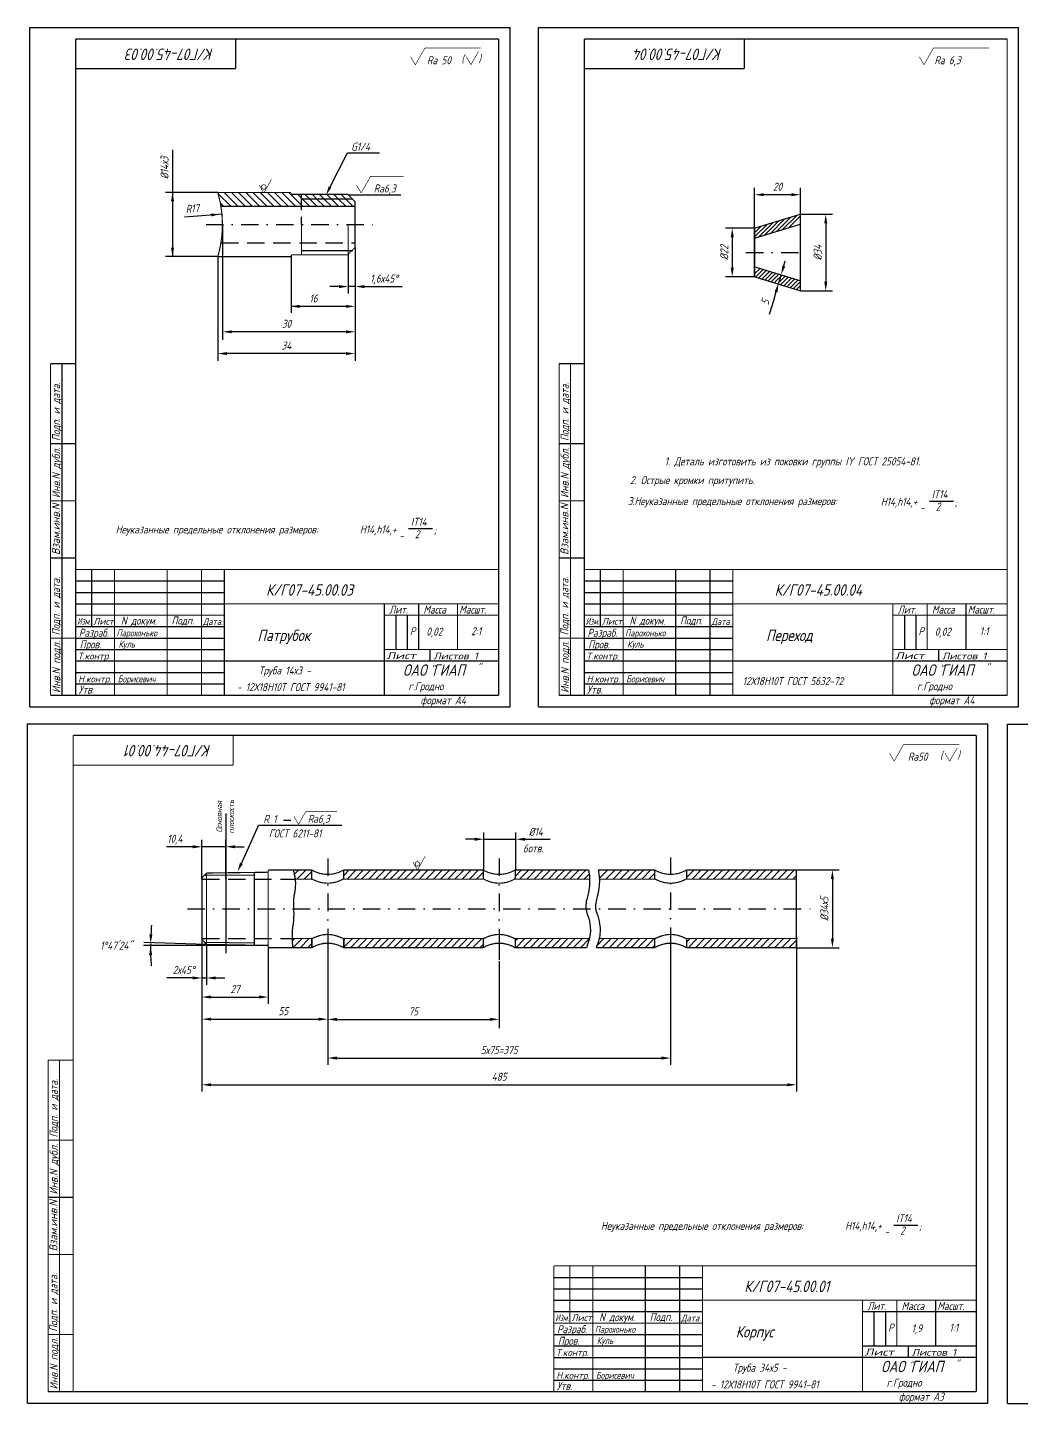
# Model space of a CAD drawing. Extents: x 124 to 1388, y 594 to 1439.
# Drawn here: x 734 to 1169, y 594 to 1196 of the extents above; entities that cross this region are included whole.
import ezdxf
from ezdxf.enums import TextEntityAlignment as Align

# ---------------------------------------------------------------- set-up
doc = ezdxf.new("R2010")
doc.units = 0
doc.header["$LTSCALE"] = 0.6
doc.header["$MEASUREMENT"] = 0
doc.linetypes.add('DASHDOT', pattern=[25.4, 12.7, -6.35, 0, -6.35])
doc.linetypes.add('DASHED', pattern=[19.05, 12.7, -6.35])
doc.layers.get('0').update_dxf_attribs({"linetype": 'CONTINUOUS'})
doc.layers.get('DEFPOINTS').update_dxf_attribs({"linetype": 'CONTINUOUS'})
doc.styles.add('ROMANC', font='romanc', dxfattribs={"width": 0.8, "oblique": 15, "height": 3.5})
doc.dimstyles.get("Standard").update_dxf_attribs({"dimtxt": 0.18, "dimasz": 0.18, "dimexe": 0.18, "dimexo": 0.0625, "dimgap": 0.09, "dimtad": 0, "dimtih": 1, "dimtoh": 1, "dimdec": 4, "dimzin": 0, "dimdsep": 46, "dimtxsty": 'Standard', "dimcen": 0.09, "dimadec": 0, "dimazin": 0, "dimtfac": 1, "dimtdec": 4, "dimtofl": 0, "dimtmove": 0, "dimatfit": 3, "dimfxl": 0, "dimtolj": 1, "dimtzin": 0, "dimarcsym": 0})

# ---------------------------------------------------------------- blocks, each defined once
blk = doc.blocks.new('*D12')
at = {"color": 0, "linetype": 'ByBlock'}
for p, q in [((865.47, 795.51), (865.47, 742.35)), ((1015.47, 795.53), (1015.47, 742.35)), ((869.47, 745.35), (1011.47, 745.35))]:
    blk.add_line(p, q, dxfattribs=at)
for points in [[(869.47, 746.02), (869.47, 744.69), (865.47, 745.35)], [(1011.47, 746.02), (1011.47, 744.69), (1015.47, 745.35)]]:
    blk.add_solid(points, dxfattribs=at)
at = {"layer": 'DEFPOINTS', "color": 0, "linetype": 'ByBlock'}
for p in [(865.47, 795.51), (1015.47, 795.53), (1015.47, 745.35)]:
    blk.add_point(p, dxfattribs=at)
at = {"color": 0, "linetype": 'ByBlock', "style": 'ROMANC', "oblique": 15, "width": 0.8}
blk.add_text('5х75=375', height=3.5, dxfattribs=at).set_placement((940.47, 748.85), align=Align.MIDDLE_CENTER)
blk = doc.blocks.new('*D13')
at = {"color": 0, "linetype": 'ByBlock'}
for p, q in [((810.47, 799.89), (810.47, 730.68)), ((1070.47, 798.39), (1070.47, 730.68)), ((814.47, 733.68), (1066.47, 733.68))]:
    blk.add_line(p, q, dxfattribs=at)
for points in [[(814.47, 734.34), (814.47, 733.01), (810.47, 733.68)], [(1066.47, 734.34), (1066.47, 733.01), (1070.47, 733.68)]]:
    blk.add_solid(points, dxfattribs=at)
at = {"layer": 'DEFPOINTS', "color": 0, "linetype": 'ByBlock'}
for p in [(810.47, 799.89), (1070.47, 798.39), (1070.47, 733.68)]:
    blk.add_point(p, dxfattribs=at)
at = {"color": 0, "linetype": 'ByBlock', "style": 'ROMANC', "oblique": 15, "width": 0.8}
blk.add_text('485', height=3.5, dxfattribs=at).set_placement((940.47, 737.18), align=Align.MIDDLE_CENTER)
blk = doc.blocks.new('*D14')
at = {"color": 0, "linetype": 'ByBlock'}
for p, q in [((1052.22, 1097.59), (1052.22, 1125.88)), ((1072.22, 1097.59), (1072.22, 1125.88)), ((1068.22, 1122.88), (1056.22, 1122.88))]:
    blk.add_line(p, q, dxfattribs=at)
for points in [[(1056.22, 1123.55), (1056.22, 1122.21), (1052.22, 1122.88)], [(1068.22, 1123.55), (1068.22, 1122.21), (1072.22, 1122.88)]]:
    blk.add_solid(points, dxfattribs=at)
at = {"layer": 'DEFPOINTS', "color": 0, "linetype": 'ByBlock'}
for p in [(1052.22, 1122.88), (1052.22, 1097.59), (1072.22, 1097.59)]:
    blk.add_point(p, dxfattribs=at)
at = {"color": 0, "linetype": 'ByBlock', "style": 'ROMANC', "oblique": 15, "width": 0.8}
blk.add_text('20', height=3.5, dxfattribs=at).set_placement((1062.22, 1126.38), align=Align.MIDDLE_CENTER)

msp = doc.modelspace()

# ---------------------------------------------------------------- linework, layer by layer
for p, q in [((735.25003, 898.99142), (735.25003, 1195.99142)), ((735.25003, 1195.99142), (945.25003, 1195.99142)), ((945.25003, 898.99142), (945.25003, 1195.99142)), ((957.70503, 1195.99142), (1167.70503, 1195.99142)), ((957.70503, 898.99142), (957.70503, 1195.99142)), ((1167.70503, 898.99142), (1167.70503, 1195.99142)), ((866.52531, 1126.26788), (874.093, 1141.158)), ((874.093, 1141.158), (888.164, 1141.158)), ((853.98568, 1116.066), (853.98568, 1123.016)), ((853.98568, 1121.116), (876.435, 1121.116)), ((874.435, 1122.816), (897.479, 1122.816)), ((853.98568, 1109.816), (853.98568, 1113.251)), ((819.435, 1109.816), (819.435, 1059.425)), ((1052.215, 1086.938), (1052.215, 1108.238)), ((849.428, 1096.458), (849.428, 1071.293)), ((853.98568, 1098.516), (876.435, 1098.516)), ((1128.64324, 988.93741), (1139.13451, 988.93741)), ((900.81824, 976.86341), (911.30951, 976.86341)), ((895.25003, 938.99142), (895.25003, 923.99142)), ((900.25003, 938.99142), (900.25003, 923.99142)), ((1117.70503, 938.99142), (1117.70503, 923.99142)), ((1122.70503, 938.99142), (1122.70503, 923.99142)), ((735.25003, 898.99142), (945.25003, 898.99142)), ((957.70503, 898.99142), (1167.70503, 898.99142)), ((734.16833, 891.45905), (1154.16833, 891.45905)), ((734.16833, 594.45905), (734.16833, 891.45905)), ((1154.16833, 594.45905), (1154.16833, 891.45905)), ((1162.83703, 891.30142), (1372.83703, 891.30142)), ((1162.83703, 594.30142), (1162.83703, 891.30142)), ((820.875, 852.25), (820.875, 791.265)), ((846.199, 849.321), (849.421, 849.321)), ((827.70217, 830.48642), (835.23699, 847.081)), ((871.651, 847.081), (835.23699, 847.081)), ((811.48405, 825.25955), (833.38121, 825.53017)), ((933.47, 827.601), (933.47, 823.601)), ((947.47, 827.601), (947.47, 823.601)), ((1008.47, 827.601), (1008.47, 823.601)), ((1008.47, 827.601), (1008.47, 823.601)), ((1022.47, 827.601), (1022.47, 823.601)), ((1022.47, 827.601), (1022.47, 823.601)), ((811.49096, 796.06351), (833.38121, 795.69501)), ((858.47, 797.601), (858.47, 793.601)), ((872.47, 797.601), (872.47, 793.601)), ((933.47, 797.601), (933.47, 793.601)), ((933.47, 797.601), (933.47, 793.601)), ((947.47, 797.601), (947.47, 793.601)), ((947.47, 797.601), (947.47, 793.601)), ((1008.47, 797.601), (1008.47, 793.601)), ((1008.47, 797.601), (1008.47, 793.601)), ((1008.47, 797.601), (1008.47, 793.601)), ((1022.47, 797.601), (1022.47, 793.601)), ((1022.47, 797.601), (1022.47, 793.601)), ((1022.47, 797.601), (1022.47, 793.601)), ((839.47, 794.165), (839.47, 769.907)), ((865.47, 787.772), (865.47, 758.445)), ((940.47, 787.772), (940.47, 758.445)), ((1113.07454, 672.33104), (1123.5658, 672.33104)), ((1104.4203, 634.45905), (1104.4203, 619.45905)), ((1109.4203, 634.45905), (1109.4203, 619.45905)), ((734.16833, 594.45905), (1154.16833, 594.45905)), ((1162.83703, 594.30142), (1372.83703, 594.30142))]:
    msp.add_line(p, q)
at = {"color": 0, "linetype": 'ByBlock'}
for p, q in [((797.6, 1142.48), (797.6, 1095.816)), ((817.435, 1123.816), (794.495, 1123.816)), ((810.38785, 1113.66171), (802.84413, 1113.01785)), ((819.22297, 1114.41578), (810.38785, 1113.66171)), ((1072.215, 1114.338), (1086.318, 1114.338)), ((1052.215, 1108.238), (1039.428, 1108.238)), ((1083.318, 1110.338), (1083.318, 1084.838)), ((1042.428, 1104.238), (1042.428, 1090.938)), ((817.435, 1095.816), (794.495, 1095.816)), ((817.435, 1095.816), (817.435, 1050.306)), ((817.435, 1095.816), (817.435, 1059.933)), ((874.435, 1096.816), (874.435, 1079.707)), ((877.435, 1099.816), (877.435, 1050.306)), ((877.435, 1099.816), (877.435, 1059.933)), ((877.435, 1099.816), (877.435, 1071.042)), ((877.435, 1099.816), (877.435, 1079.707)), ((1064.49283, 1090.16043), (1065.63852, 1093.99284)), ((1052.215, 1086.938), (1039.428, 1086.938)), ((1063.78705, 1087.79954), (1062.70797, 1084.18995)), ((870.435, 1082.707), (866.435, 1082.707)), ((877.435, 1082.707), (874.435, 1082.707)), ((881.435, 1082.707), (897.976, 1082.707)), ((1061.56228, 1080.35754), (1060.41659, 1076.52513)), ((1072.215, 1080.838), (1086.318, 1080.838)), ((873.435, 1074.042), (849.435, 1074.042)), ((1060.41659, 1076.52513), (1058.61769, 1070.5077)), ((873.435, 1062.933), (821.435, 1062.933)), ((873.435, 1053.415), (821.435, 1053.415)), ((933.765, 827.601), (933.765, 844.029)), ((947.765, 827.601), (947.765, 844.029)), ((802.47, 837.748), (794.89884, 837.748)), ((806.47, 837.748), (802.47, 837.748)), ((810.47, 823.601), (810.47, 840.748)), ((820.875, 837.748), (810.47, 837.748)), ((820.875, 823.601), (820.875, 840.748)), ((824.875, 837.748), (828.875, 837.748)), ((929.765, 841.029), (925.765, 841.029)), ((933.765, 841.029), (947.765, 841.029)), ((951.765, 841.029), (955.765, 841.029)), ((955.765, 841.029), (962.7965, 841.029)), ((1070.47, 827.601), (1089.233, 827.601)), ((1086.233, 823.601), (1086.233, 797.601)), ((810.47, 810.601), (810.47, 759.356)), ((810.47, 810.601), (810.47, 746.737)), ((839.47, 794.502), (784.97397, 794.502)), ((812.47533, 795.04674), (784.99807, 795.80979)), ((810.47, 797.11943), (810.47, 777.374)), ((810.47, 797.11943), (810.47, 769.037)), ((812.47399, 795.04682), (812.47399, 777.374)), ((865.47, 795.50901), (865.47, 788.347)), ((940.47, 795.50901), (940.47, 788.347)), ((1015.47, 795.50901), (1015.47, 788.347)), ((839.47, 793.94363), (839.47, 769.037)), ((1070.47, 793.601), (1089.233, 793.601)), ((806.47, 780.374), (795.096, 780.374)), ((810.47, 780.374), (812.47399, 780.374)), ((816.47399, 780.374), (820.47399, 780.374)), ((814.47, 772.037), (835.47, 772.037)), ((814.47, 762.356), (861.47, 762.356)), ((869.47, 762.264), (936.47, 762.264))]:
    msp.add_line(p, q, dxfattribs=at)
at = {"color": 0}
for p, q in [((823.06993, 1117.816), (817.435, 1123.45093)), ((819.92684, 1117.816), (818.54738, 1119.19546)), ((826.21302, 1117.816), (820.21302, 1123.816)), ((829.35611, 1117.816), (823.35611, 1123.816)), ((832.4992, 1117.816), (826.4992, 1123.816)), ((835.64229, 1117.816), (829.64229, 1123.816)), ((838.78538, 1117.816), (832.78538, 1123.816)), ((841.92847, 1117.816), (835.92847, 1123.816)), ((845.07156, 1117.816), (839.07156, 1123.816)), ((848.21465, 1117.816), (842.21465, 1123.816)), ((851.35774, 1117.816), (845.35774, 1123.816)), ((849.435, 1122.88183), (848.50083, 1123.816)), ((854.50083, 1117.816), (848.50083, 1123.816)), ((857.435, 1118.02492), (852.44392, 1123.016)), ((860.787, 1117.816), (855.587, 1123.016)), ((860.93009, 1120.816), (858.93009, 1122.816)), ((863.93009, 1117.816), (860.93009, 1120.816)), ((864.07318, 1120.816), (862.07318, 1122.816)), ((867.07318, 1117.816), (864.07318, 1120.816)), ((867.21627, 1120.816), (865.21627, 1122.816)), ((870.21627, 1117.816), (867.21627, 1120.816)), ((870.35936, 1120.816), (868.35936, 1122.816)), ((873.35936, 1117.816), (870.35936, 1120.816)), ((873.50245, 1120.816), (871.50245, 1122.816)), ((876.50245, 1117.816), (873.50245, 1120.816)), ((857.64392, 1117.816), (857.435, 1118.02492)), ((1064.30668, 1107.53495), (1070.62468, 1113.85295)), ((1066.89092, 1108.32315), (1072.215, 1113.64722)), ((1052.215, 1104.42353), (1057.70344, 1109.91198)), ((1052.215, 1106.21958), (1055.1192, 1109.12378)), ((1052.215, 1108.01563), (1052.53495, 1108.33559)), ((1053.96969, 1104.38217), (1060.28769, 1110.70017)), ((1056.55394, 1105.17037), (1062.87194, 1111.48837)), ((1059.13819, 1105.95856), (1065.45618, 1112.27656)), ((1061.72243, 1106.74676), (1068.04043, 1113.06476)), ((1052.215, 1088.25907), (1054.56744, 1090.61151)), ((1052.57897, 1086.82699), (1055.94373, 1090.19175)), ((1053.95525, 1086.40722), (1057.32001, 1089.77198)), ((1055.33154, 1085.98746), (1058.6963, 1089.35221)), ((1056.70782, 1085.56769), (1060.07258, 1088.93245)), ((1058.08411, 1085.14792), (1061.44887, 1088.51268)), ((1059.46039, 1084.72816), (1062.82515, 1088.09291)), ((1060.83668, 1084.30839), (1064.20144, 1087.67315)), ((1062.21296, 1083.88862), (1065.57772, 1087.25338)), ((1063.58925, 1083.46885), (1066.954, 1086.83361)), ((1064.96553, 1083.04909), (1068.33029, 1086.41385)), ((1066.34181, 1082.62932), (1069.70657, 1085.99408)), ((1067.7181, 1082.20955), (1071.08286, 1085.57431)), ((1069.09438, 1081.78979), (1072.215, 1084.9104)), ((1070.47067, 1081.37002), (1072.215, 1083.11435)), ((1071.84695, 1080.95025), (1072.215, 1081.3183)), ((850.83311, 825.58319), (852.85092, 827.601)), ((851.99401, 823.601), (855.99401, 827.601)), ((855.1371, 823.601), (858.47, 826.9339)), ((872.47, 825.21845), (874.85255, 827.601)), ((873.99564, 823.601), (877.99564, 827.601)), ((877.13873, 823.601), (881.13873, 827.601)), ((880.28182, 823.601), (884.28182, 827.601)), ((883.42491, 823.601), (887.42491, 827.601)), ((886.568, 823.601), (890.568, 827.601)), ((889.71109, 823.601), (893.71109, 827.601)), ((892.85418, 823.601), (896.85418, 827.601)), ((895.99727, 823.601), (899.99727, 827.601)), ((899.14035, 823.601), (903.14035, 827.601)), ((902.28344, 823.601), (906.28344, 827.601)), ((905.42653, 823.601), (909.42653, 827.601)), ((908.56962, 823.601), (912.56962, 827.601)), ((911.71271, 823.601), (915.71271, 827.601)), ((914.8558, 823.601), (918.8558, 827.601)), ((917.99889, 823.601), (921.99889, 827.601)), ((921.14198, 823.601), (925.14198, 827.601)), ((924.28507, 823.601), (928.28507, 827.601)), ((927.42816, 823.601), (931.42816, 827.601)), ((930.57125, 823.601), (933.47, 826.49975)), ((947.47, 824.7843), (950.2867, 827.601)), ((949.42979, 823.601), (953.42979, 827.601)), ((952.57288, 823.601), (956.57288, 827.601)), ((955.71597, 823.601), (959.71597, 827.601)), ((958.85906, 823.601), (962.85906, 827.601)), ((962.00215, 823.601), (966.00215, 827.601)), ((965.14524, 823.601), (969.14524, 827.601)), ((968.28833, 823.601), (972.28833, 827.601)), ((971.43142, 823.601), (975.43142, 827.601)), ((974.57451, 823.601), (978.57451, 827.601)), ((977.7176, 823.601), (979.8738, 825.7572)), ((984.28067, 823.87789), (988.00378, 827.601)), ((987.14686, 823.601), (991.14686, 827.601)), ((990.28995, 823.601), (994.28995, 827.601)), ((993.43304, 823.601), (997.43304, 827.601)), ((996.57613, 823.601), (1000.57613, 827.601)), ((999.71922, 823.601), (1003.71922, 827.601)), ((1002.86231, 823.601), (1006.86231, 827.601)), ((1006.0054, 823.601), (1008.47, 826.0656)), ((1022.47, 824.35015), (1025.72085, 827.601)), ((1022.47, 827.49324), (1022.57776, 827.601)), ((1024.86394, 823.601), (1028.86394, 827.601)), ((1028.00703, 823.601), (1032.00703, 827.601)), ((1031.15012, 823.601), (1035.15012, 827.601)), ((1034.29321, 823.601), (1038.29321, 827.601)), ((1037.4363, 823.601), (1041.4363, 827.601)), ((1040.57939, 823.601), (1044.57939, 827.601)), ((1043.72248, 823.601), (1047.72248, 827.601)), ((1046.86557, 823.601), (1050.86557, 827.601)), ((1050.00866, 823.601), (1054.00866, 827.601)), ((1053.15175, 823.601), (1057.15175, 827.601)), ((1056.29484, 823.601), (1060.29484, 827.601)), ((1059.43793, 823.601), (1063.43793, 827.601)), ((1062.58102, 823.601), (1066.58102, 827.601)), ((1065.72411, 823.601), (1069.72411, 827.601)), ((1068.8672, 823.601), (1070.47, 825.2038)), ((858.28019, 823.601), (858.47, 823.79081)), ((849.94877, 796.41105), (851.13873, 797.601)), ((850.28182, 793.601), (854.28182, 797.601)), ((853.42491, 793.601), (857.42491, 797.601)), ((856.568, 793.601), (858.47, 795.503)), ((872.47, 796.93065), (873.14035, 797.601)), ((872.47, 793.78756), (876.28344, 797.601)), ((875.42653, 793.601), (879.42653, 797.601)), ((878.56962, 793.601), (882.56962, 797.601)), ((881.71271, 793.601), (885.71271, 797.601)), ((884.8558, 793.601), (888.8558, 797.601)), ((887.99889, 793.601), (891.99889, 797.601)), ((891.14198, 793.601), (895.14198, 797.601)), ((894.28507, 793.601), (898.28507, 797.601)), ((897.42816, 793.601), (901.42816, 797.601)), ((900.57125, 793.601), (904.57125, 797.601)), ((903.71434, 793.601), (907.71434, 797.601)), ((906.85743, 793.601), (910.85743, 797.601)), ((910.00052, 793.601), (914.00052, 797.601)), ((913.14361, 793.601), (917.14361, 797.601)), ((916.2867, 793.601), (920.2867, 797.601)), ((919.42979, 793.601), (923.42979, 797.601)), ((922.57288, 793.601), (926.57288, 797.601)), ((925.71597, 793.601), (929.71597, 797.601)), ((928.85906, 793.601), (932.85906, 797.601)), ((932.00215, 793.601), (933.47, 795.06885)), ((947.47, 796.49649), (948.57451, 797.601)), ((947.7176, 793.601), (951.7176, 797.601)), ((950.86069, 793.601), (954.86069, 797.601)), ((954.00378, 793.601), (958.00378, 797.601)), ((957.14686, 793.601), (961.14686, 797.601)), ((960.28995, 793.601), (964.28995, 797.601)), ((963.43304, 793.601), (967.43304, 797.601)), ((966.57613, 793.601), (970.57613, 797.601)), ((969.71922, 793.601), (973.71922, 797.601)), ((972.86231, 793.601), (976.86231, 797.601)), ((976.0054, 793.601), (980.0054, 797.601)), ((983.30471, 794.61413), (986.29158, 797.601)), ((985.43467, 793.601), (989.43467, 797.601)), ((988.57776, 793.601), (992.57776, 797.601)), ((991.72085, 793.601), (995.72085, 797.601)), ((994.86394, 793.601), (998.86394, 797.601)), ((998.00703, 793.601), (1002.00703, 797.601)), ((1001.15012, 793.601), (1005.15012, 797.601)), ((1004.29321, 793.601), (1008.29321, 797.601)), ((1007.4363, 793.601), (1008.47, 794.6347)), ((1022.47, 796.06234), (1024.00866, 797.601)), ((1023.15175, 793.601), (1027.15175, 797.601)), ((1026.29484, 793.601), (1030.29484, 797.601)), ((1029.43793, 793.601), (1033.43793, 797.601)), ((1032.58102, 793.601), (1036.58102, 797.601)), ((1035.72411, 793.601), (1039.72411, 797.601)), ((1038.8672, 793.601), (1042.8672, 797.601)), ((1042.01029, 793.601), (1046.01029, 797.601)), ((1045.15337, 793.601), (1049.15337, 797.601)), ((1048.29646, 793.601), (1052.29646, 797.601)), ((1051.43955, 793.601), (1055.43955, 797.601)), ((1054.58264, 793.601), (1058.58264, 797.601)), ((1057.72573, 793.601), (1061.72573, 797.601)), ((1060.86882, 793.601), (1064.86882, 797.601)), ((1064.01191, 793.601), (1068.01191, 797.601)), ((1067.155, 793.601), (1070.47, 796.916)), ((1070.29809, 793.601), (1070.47, 793.77291))]:
    msp.add_line(p, q, dxfattribs=at)
at = {"linetype": 'DASHDOT'}
for p, q in [((812.27, 1109.816), (885.611, 1109.816)), ((1048.441, 1097.588), (1075.049, 1097.588)), ((1015.47, 833.077), (1015.47, 787.772)), ((804.128, 810.601), (1076.498, 810.601))]:
    msp.add_line(p, q, dxfattribs=at)
at = {"linetype": 'DASHED'}
for p, q in [((818.79085, 1101.816), (877.435, 1101.816)), ((810.47, 823.601), (851.19961, 823.601)), ((810.47, 797.601), (849.88527, 797.601))]:
    msp.add_line(p, q, dxfattribs=at)
at = {"linetype": 'Continuous'}
for p, q in [((755.25003, 953.99142), (820.25003, 953.99142)), ((977.70503, 953.99142), (1042.70503, 953.99142)), ((755.25003, 948.99142), (820.25003, 948.99142)), ((977.70503, 948.99142), (1042.70503, 948.99142)), ((755.25003, 943.99142), (820.25003, 943.99142)), ((977.70503, 943.99142), (1042.70503, 943.99142)), ((755.25003, 928.99142), (820.25003, 928.99142)), ((977.70503, 928.99142), (1042.70503, 928.99142)), ((755.25003, 923.99142), (820.25003, 923.99142)), ((977.70503, 923.99142), (1042.70503, 923.99142)), ((755.25003, 918.99142), (820.25003, 918.99142)), ((977.70503, 918.99142), (1042.70503, 918.99142)), ((755.25003, 913.99142), (820.25003, 913.99142)), ((755.25003, 908.99142), (820.25003, 908.99142)), ((977.70503, 913.99142), (1042.70503, 913.99142)), ((977.70503, 908.99142), (1042.70503, 908.99142)), ((964.4203, 649.45905), (1029.4203, 649.45905)), ((964.4203, 644.45905), (1029.4203, 644.45905)), ((964.4203, 639.45905), (1029.4203, 639.45905)), ((964.4203, 624.45905), (1029.4203, 624.45905)), ((964.4203, 619.45905), (1029.4203, 619.45905)), ((964.4203, 614.45905), (1029.4203, 614.45905)), ((964.4203, 609.45905), (1029.4203, 609.45905)), ((964.4203, 604.45905), (1029.4203, 604.45905))]:
    msp.add_line(p, q, dxfattribs=at)
at = {"color": 0, "linetype": 'DASHDOT'}
for p, q in [((865.47, 832.593), (865.47, 787.772)), ((940.47, 832.593), (940.47, 787.772))]:
    msp.add_line(p, q, dxfattribs=at)
for points, const_width in [([(755.25003, 903.99142), (755.25003, 1190.99142)], 0.5), ([(755.25003, 1190.99142), (940.25003, 1190.99142)], 0.5), ([(825.23098, 1177.99142), (825.23098, 1190.99142)], 0.5), ([(903.82273, 1179.70343), (907.98828, 1187.043)], 0.25), ([(907.98828, 1187.043), (932.349, 1187.043)], 0.3), ([(928.11973, 1179.70343), (931.45895, 1185.58703)], 0.25), ([(940.25003, 903.99142), (940.25003, 1190.99142)], 0.5), ([(977.70503, 1190.99142), (1162.70503, 1190.99142)], 0.5), ([(977.70503, 903.99142), (977.70503, 1190.99142)], 0.5), ([(1047.68598, 1177.99142), (1047.68598, 1190.99142)], 0.5), ([(1126.27773, 1179.70343), (1130.44328, 1187.043)], 0.25), ([(1130.44328, 1187.043), (1154.804, 1187.043)], 0.3), ([(1162.70503, 903.99142), (1162.70503, 1190.99142)], 0.5), ([(901.7891, 1183.20343), (903.82273, 1179.70343)], 0.25), ([(926.0861, 1183.20343), (928.11973, 1179.70343)], 0.25), ([(1124.2441, 1183.20343), (1126.27773, 1179.70343)], 0.25), ([(755.23098, 1177.99142), (825.23098, 1177.99142)], 0.5), ([(977.68598, 1177.99142), (1047.68598, 1177.99142)], 0.5), ([(835.4831, 1127.14843), (837.51673, 1123.64843)], 0.25), ([(837.51673, 1123.64843), (840.85595, 1129.53203)], 0.25), ([(878.0681, 1127.13643), (880.10173, 1123.63643)], 0.25), ([(880.10173, 1123.63643), (884.26728, 1130.976)], 0.25), ([(884.26728, 1130.976), (898.68327, 1130.976)], 0.3), ([(817.435, 1123.816), (849.435, 1123.816)], 0.5), ([(874.435, 1122.816), (877.435, 1119.816)], 0.5), ([(877.435, 1119.816), (877.435, 1099.816)], 0.5), ([(818.79085, 1117.816), (877.435, 1117.816)], 0.5), ([(1052.215, 1108.238), (1072.215, 1114.338)], 0.5), ([(1072.215, 1080.838), (1072.215, 1114.338)], 0.5), ([(853.98568, 1096.616), (853.98568, 1109.816)], 0.5), ([(874.435, 1096.616), (874.435, 1109.816)], 0.5), ([(1052.215, 1103.84699), (1072.215, 1109.94699)], 0.5), ([(1052.215, 1086.938), (1052.215, 1108.238)], 0.5), ([(817.435, 1095.816), (849.435, 1095.816)], 0.5), ([(849.436, 1096.076), (849.436, 1095.576)], 0.5), ([(874.435, 1096.816), (877.435, 1099.816)], 0.5), ([(1052.215, 1091.32901), (1072.215, 1085.22901)], 0.5), ([(1052.215, 1086.938), (1072.215, 1080.838)], 0.5), ([(744.25003, 903.99142), (744.25003, 1048.99142)], 0.5), ([(744.25003, 1048.99142), (755.25003, 1048.99142)], 0.5), ([(749.25003, 903.99142), (749.25003, 1048.99142)], 0.5), ([(966.70503, 903.99142), (966.70503, 1048.99142)], 0.5), ([(966.70503, 1048.99142), (977.70503, 1048.99142)], 0.5), ([(971.70503, 903.99142), (971.70503, 1048.99142)], 0.5), ([(744.25003, 1013.99142), (755.25003, 1013.99142)], 0.5), ([(966.70503, 1013.99142), (977.70503, 1013.99142)], 0.5), ([(744.25003, 988.99142), (755.25003, 988.99142)], 0.5), ([(966.70503, 988.99142), (977.70503, 988.99142)], 0.5), ([(744.25003, 963.99142), (755.25003, 963.99142)], 0.5), ([(966.70503, 963.99142), (977.70503, 963.99142)], 0.5), ([(755.25003, 958.99142), (755.25003, 903.99142)], 0.5), ([(762.25003, 958.99142), (762.25003, 933.99142)], 0.5), ([(772.25003, 958.99142), (772.25003, 903.99142)], 0.5), ([(795.25003, 958.99142), (795.25003, 903.99142)], 0.5), ([(810.25003, 958.99142), (810.25003, 903.99142)], 0.5), ([(820.25003, 958.99142), (820.25003, 903.99142)], 0.5), ([(977.70503, 958.99142), (977.70503, 903.99142)], 0.5), ([(984.70503, 958.99142), (984.70503, 933.99142)], 0.5), ([(994.70503, 958.99142), (994.70503, 903.99142)], 0.5), ([(1017.70503, 958.99142), (1017.70503, 903.99142)], 0.5), ([(1032.70503, 958.99142), (1032.70503, 903.99142)], 0.5), ([(1042.70503, 958.99142), (1042.70503, 903.99142)], 0.5), ([(890.25003, 943.99142), (890.25003, 903.99142)], 0.5), ([(905.25003, 943.99142), (905.25003, 923.99142)], 0.5), ([(922.25003, 943.99142), (922.25003, 923.99142)], 0.5), ([(1112.70503, 943.99142), (1112.70503, 903.99142)], 0.5), ([(1127.70503, 943.99142), (1127.70503, 923.99142)], 0.5), ([(1144.70503, 943.99142), (1144.70503, 923.99142)], 0.5), ([(744.25003, 928.99142), (755.25003, 928.99142)], 0.5), ([(966.70503, 928.99142), (977.70503, 928.99142)], 0.5), ([(910.25003, 923.99142), (910.25003, 918.99142)], 0.5), ([(1132.70503, 923.99142), (1132.70503, 918.99142)], 0.5), ([(820.25003, 918.99142), (940.25003, 918.99142)], 0.5), ([(1042.70503, 918.99142), (1162.70503, 918.99142)], 0.5), ([(744.25003, 903.99142), (940.25003, 903.99142)], 0.5), ([(755.25003, 903.99142), (940.25003, 903.99142)], 0.5), ([(966.70503, 903.99142), (1162.70503, 903.99142)], 0.5), ([(977.70503, 903.99142), (1162.70503, 903.99142)], 0.5), ([(754.16833, 886.45905), (1149.16833, 886.45905)], 0.5), ([(754.16833, 599.45905), (754.16833, 886.45905)], 0.5), ([(824.14928, 873.45905), (824.14928, 886.45905)], 0.5), ([(1149.16833, 599.45905), (1149.16833, 886.45905)], 0.5), ([(1111.2004, 878.67106), (1113.23403, 875.17106)], 0.25), ([(1113.23403, 875.17106), (1117.39958, 882.51063)], 0.25), ([(1117.39958, 882.51063), (1141.7603, 882.51063)], 0.3), ([(1135.4974, 878.67106), (1137.53103, 875.17106)], 0.25), ([(1137.53103, 875.17106), (1140.87025, 881.05466)], 0.25), ([(754.14928, 873.45905), (824.14928, 873.45905)], 0.5), ([(850.6961, 851.06143), (852.72973, 847.56143)], 0.25), ([(852.72973, 847.56143), (855.91853, 853.18)], 0.25), ([(855.91853, 853.18), (869.58827, 853.18)], 0.3), ([(902.7001, 831.14743), (904.73373, 827.64743)], 0.25), ([(904.73373, 827.64743), (908.07295, 833.53103)], 0.25), ([(812.47161, 826.27183), (810.47, 824.22012)], 0.5), ([(810.47, 824.22012), (810.47, 797.11943)], 0.5), ([(812.47161, 826.27183), (839.47, 826.6055)], 0.5), ([(812.47399, 826.15518), (812.47399, 810.601)], 0.5), ([(833.38121, 794.67803), (833.38121, 826.53025)], 0.5), ([(839.47, 827.601), (858.47, 827.601)], 0.5), ([(839.47, 827.601), (839.47, 810.601)], 0.5), ([(839.47, 827.601), (839.47, 827.101)], 0.5), ([(839.47, 827.101), (839.47, 827.601)], 0.5), ([(858.47, 827.601), (858.47, 823.601)], 0.5), ([(872.47, 827.601), (933.47, 827.601)], 0.5), ([(872.47, 827.601), (872.47, 823.601)], 0.5), ([(933.47, 827.601), (933.47, 823.601)], 0.5), ([(947.47, 827.601), (979.58555, 827.601)], 0.5), ([(947.47, 827.601), (947.47, 823.601)], 0.5), ([(983.83755, 827.601), (1008.47, 827.601)], 0.5), ([(1008.47, 827.601), (1008.47, 823.601)], 0.5), ([(1022.47, 827.601), (1070.47, 827.601)], 0.5), ([(1022.47, 827.601), (1022.47, 823.601)], 0.5), ([(1070.47, 827.601), (1070.47, 793.601)], 0.5), ([(851.175, 823.601), (858.47, 823.601)], 0.5), ([(872.47, 823.601), (933.47, 823.601)], 0.5), ([(947.47, 823.601), (980.03924, 823.601)], 0.5), ([(984.29124, 823.601), (1008.47, 823.601)], 0.5), ([(1022.47, 823.601), (1070.47, 823.601)], 0.5), ([(812.47399, 795.04682), (812.47399, 810.601)], 0.5), ([(839.47, 793.601), (839.47, 810.601)], 0.5), ([(812.47399, 795.04682), (810.47, 797.11943)], 0.5), ([(812.47399, 795.04682), (839.47, 794.59237)], 0.5), ([(839.47, 794.101), (839.47, 793.601)], 0.5), ([(849.988, 797.601), (858.47, 797.601)], 0.5), ([(858.47, 793.601), (858.47, 797.601)], 0.5), ([(872.47, 797.601), (933.47, 797.601)], 0.5), ([(872.47, 793.601), (872.47, 797.601)], 0.5), ([(933.47, 793.601), (933.47, 797.601)], 0.5), ([(947.47, 797.601), (979.94391, 797.601)], 0.5), ([(947.47, 793.601), (947.47, 797.601)], 0.5), ([(984.19591, 797.601), (1008.47, 797.601)], 0.5), ([(1008.47, 793.601), (1008.47, 797.601)], 0.5), ([(1022.47, 797.601), (1070.47, 797.601)], 0.5), ([(1022.47, 793.601), (1022.47, 797.601)], 0.5), ([(839.47, 793.601), (858.47, 793.601)], 0.5), ([(872.47, 793.601), (933.47, 793.601)], 0.5), ([(947.47, 793.601), (978.66113, 793.601)], 0.5), ([(982.91313, 793.601), (1008.47, 793.601)], 0.5), ([(1022.47, 793.601), (1070.47, 793.601)], 0.5), ([(743.16833, 599.45905), (743.16833, 744.45905)], 0.5), ([(743.16833, 744.45905), (754.16833, 744.45905)], 0.5), ([(748.16833, 599.45905), (748.16833, 744.45905)], 0.5), ([(743.16833, 709.45905), (754.16833, 709.45905)], 0.5), ([(743.16833, 684.45905), (754.16833, 684.45905)], 0.5), ([(743.16833, 659.45905), (754.16833, 659.45905)], 0.5), ([(964.4203, 654.45905), (964.4203, 599.45905)], 0.5), ([(971.4203, 654.45905), (971.4203, 629.45905)], 0.5), ([(981.4203, 654.45905), (981.4203, 599.45905)], 0.5), ([(1004.4203, 654.45905), (1004.4203, 599.45905)], 0.5), ([(1019.4203, 654.45905), (1019.4203, 599.45905)], 0.5), ([(1029.4203, 654.45905), (1029.4203, 599.45905)], 0.5), ([(1099.4203, 639.45905), (1099.4203, 599.45905)], 0.5), ([(1114.4203, 639.45905), (1114.4203, 619.45905)], 0.5), ([(1131.4203, 639.45905), (1131.4203, 619.45905)], 0.5), ([(743.16833, 624.45905), (754.16833, 624.45905)], 0.5), ([(1029.4203, 614.45905), (1149.4203, 614.45905)], 0.5), ([(1119.4203, 619.45905), (1119.4203, 614.45905)], 0.5), ([(743.16833, 599.45905), (939.16833, 599.45905)], 0.5), ([(754.16833, 599.45905), (1149.16833, 599.45905)], 0.5)]:
    msp.add_lwpolyline(points, dxfattribs=dict(const_width=const_width))
for points, const_width in [([(836.51376, 1126.239, -0.969814228), (838.53624, 1126.239, -0.969814228)], 0.3), ([(836.51376, 1126.239, 0.969814228), (838.53624, 1126.239, 0.969814228)], 0.3), ([(817.435, 1095.816, 0.142857143), (817.435, 1123.816, 0.142857143)], 0.5), ([(849.956, 1123.015, -0.414213562), (849.456, 1123.515, -0.414213562)], 0.5), ([(849.956, 1096.617, 0.414213562), (849.456, 1096.117, 0.414213562)], 0.5), ([(903.73076, 830.238, -0.969814228), (905.75324, 830.238, -0.969814228)], 0.3), ([(903.73076, 830.238, 0.969814228), (905.75324, 830.238, 0.969814228)], 0.3), ([(858.47, 827.601, 0.276001026), (872.47, 827.601, 0.276001026)], 0.5), ([(947.47, 827.601, -0.276001026), (933.47, 827.601, -0.276001026)], 0.5), ([(1008.47, 827.601, 0.276001026), (1022.47, 827.601, 0.276001026)], 0.5), ([(858.47, 823.757, 0.276001026), (872.47, 823.757, 0.276001026)], 0.5), ([(947.47, 823.757, -0.276001026), (933.47, 823.757, -0.276001026)], 0.5), ([(1008.47, 823.757, 0.276001026), (1022.47, 823.757, 0.276001026)], 0.5), ([(858.47, 797.445, -0.276001026), (872.47, 797.445, -0.276001026)], 0.5), ([(858.47, 793.601, -0.276001026), (872.47, 793.601, -0.276001026)], 0.5), ([(947.47, 797.445, 0.276001026), (933.47, 797.445, 0.276001026)], 0.5), ([(947.47, 793.601, 0.276001026), (933.47, 793.601, 0.276001026)], 0.5), ([(1008.47, 797.445, -0.276001026), (1022.47, 797.445, -0.276001026)], 0.5), ([(1008.47, 793.601, -0.276001026), (1022.47, 793.601, -0.276001026)], 0.5)]:
    msp.add_lwpolyline(points, format="xyb", dxfattribs=dict(const_width=const_width))
at = {"linetype": 'Continuous', "const_width": 0.5}
for points in [[(874.435, 1123.016), (849.92439, 1123.016)], [(874.435, 1096.616), (849.8517, 1096.616)], [(755.25003, 958.99142), (940.25003, 958.99142)], [(977.70503, 958.99142), (1162.70503, 958.99142)], [(755.25003, 938.99142), (820.25003, 938.99142)], [(820.25003, 943.99142), (940.25003, 943.99142)], [(890.25003, 938.99142), (940.25003, 938.99142)], [(977.70503, 938.99142), (1042.70503, 938.99142)], [(1042.70503, 943.99142), (1162.70503, 943.99142)], [(1112.70503, 938.99142), (1162.70503, 938.99142)], [(755.25003, 933.99142), (820.25003, 933.99142)], [(977.70503, 933.99142), (1042.70503, 933.99142)], [(890.25003, 923.99142), (940.25003, 923.99142)], [(1112.70503, 923.99142), (1162.70503, 923.99142)], [(964.4203, 654.45905), (1149.4203, 654.45905)], [(1029.4203, 639.45905), (1149.4203, 639.45905)], [(964.4203, 634.45905), (1029.4203, 634.45905)], [(1099.4203, 634.45905), (1149.4203, 634.45905)], [(964.4203, 629.45905), (1029.4203, 629.45905)], [(1099.4203, 619.45905), (1149.4203, 619.45905)]]:
    msp.add_lwpolyline(points, dxfattribs=at)
at = {"color": 0, "linetype": 'ByBlock'}
for points, const_width in [([(849.435, 1095.816), (840.85224, 1095.816)], 0.5), ([(839.47, 793.601), (841.7495, 793.601)], 0.25)]:
    msp.add_lwpolyline(points, dxfattribs=dict(at, const_width=const_width))
for points in [[(850.33289, 827.601, -0.030236911), (851.20249, 823.58234, -0.060907526), (851.293, 820.662, -0.020734881), (850.70406, 816.23119, 0.037727151), (850.463, 813.784, 0.021996441), (850.53897, 810.2036, -0.025740178), (850.581, 807.143, -0.021640294), (850.44392, 805.45459, 0.008591623), (849.988, 801.214, 0.040529588), (849.94562, 796.45449, 0.011938787), (850.22036, 793.601)], [(979.56902, 827.69, -0.006606045), (979.74526, 826.6727, -0.0702483), (979.86918, 819.812, -0.041639443), (978.79267, 814.6458, 0.072062258), (978.35118, 811.618, 0.094315831), (978.89124, 808.76621, -0.055480858), (980.17318, 804.031, -0.100013411), (979.86278, 797.26217, -0.03599047), (978.66113, 793.601)], [(983.83755, 827.601, -0.006026855), (983.99726, 826.6727, -0.0702483), (984.12118, 819.812, -0.041639443), (983.04467, 814.6458, 0.072062258), (982.60318, 811.618, 0.094315831), (983.14324, 808.76621, -0.055480858), (984.42518, 804.031, -0.100013411), (984.11478, 797.26217, -0.03599047), (982.91313, 793.601)]]:
    msp.add_lwpolyline(points, format="xyb")
for start, end in [(174.88297989, 176.95927691), (179.03557393, 180), (179.53233449, 184.15259405)]:
    msp.add_arc((898.36071, 793.601), 110.38674, start, end, dxfattribs=at)
for centre in [(865.47, 785.70589), (865.47, 781.86189), (940.47, 785.70589), (940.47, 781.86189), (1015.47, 785.70589), (1015.47, 781.86189)]:
    msp.add_arc(centre, 13.64712, 59.14088067, 120.85911933)
for points in [[(867.11962, 1125.96583), (865.931, 1126.56994), (864.713, 1122.702)], [(828.30919, 830.2108), (827.09514, 830.76204), (826.04844, 826.84428)]]:
    msp.add_solid(points)
for points in [[(796.93333, 1119.938), (798.26667, 1119.938), (797.6, 1123.938)], [(814.43006, 1113.33762), (814.31667, 1114.66612), (818.35887, 1114.34203)], [(1082.65133, 1110.338), (1083.98467, 1110.338), (1083.318, 1114.338)], [(1041.76133, 1104.238), (1043.09467, 1104.238), (1042.428, 1108.238)], [(796.93333, 1099.694), (798.26667, 1099.694), (797.6, 1095.694)], [(1041.76133, 1090.938), (1043.09467, 1090.938), (1042.428, 1086.938)], [(1064.33209, 1091.89038), (1065.60957, 1091.50848), (1063.82514, 1087.86702)], [(870.435, 1083.37367), (870.435, 1082.04033), (874.435, 1082.707)], [(881.435, 1083.37367), (881.435, 1082.04033), (877.435, 1082.707)], [(1060.92354, 1080.54849), (1062.20101, 1080.16659), (1062.70797, 1084.18995)], [(1082.65133, 1084.838), (1083.98467, 1084.838), (1083.318, 1080.838)], [(853.147, 1074.70867), (853.147, 1073.37533), (849.147, 1074.042)], [(873.435, 1074.70867), (873.435, 1073.37533), (877.435, 1074.042)], [(823.434, 1063.59967), (823.434, 1062.26633), (819.434, 1062.933)], [(873.435, 1063.59967), (873.435, 1062.26633), (877.435, 1062.933)], [(821.435, 1054.08167), (821.435, 1052.74833), (817.435, 1053.415)], [(873.435, 1054.08167), (873.435, 1052.74833), (877.435, 1053.415)], [(806.47, 838.41467), (806.47, 837.08133), (810.47, 837.748)], [(824.875, 838.41467), (824.875, 837.08133), (820.875, 837.748)], [(929.765, 841.69567), (929.765, 840.36233), (933.765, 841.029)], [(951.765, 841.69567), (951.765, 840.36233), (947.765, 841.029)], [(1085.56633, 823.601), (1086.89967, 823.601), (1086.233, 827.601)], [(787.37988, 790.33458), (788.713, 790.35874), (787.97397, 794.346)], [(788.79564, 799.43325), (787.46312, 799.47984), (787.9896, 795.45899)], [(1085.56633, 797.601), (1086.89967, 797.601), (1086.233, 793.601)], [(806.47, 781.04067), (806.47, 779.70733), (810.47, 780.374)], [(816.47399, 781.04067), (816.47399, 779.70733), (812.47399, 780.374)], [(814.47, 772.70367), (814.47, 771.37033), (810.47, 772.037)], [(835.47, 772.70367), (835.47, 771.37033), (839.47, 772.037)], [(814.47, 763.02267), (814.47, 761.68933), (810.47, 762.356)], [(861.47, 763.02267), (861.47, 761.68933), (865.47, 762.356)], [(869.47, 762.93067), (869.47, 761.59733), (865.47, 762.264)], [(936.47, 762.93067), (936.47, 761.59733), (940.47, 762.264)]]:
    msp.add_solid(points, dxfattribs=at)
at = {"layer": 'DEFPOINTS', "color": 0, "linetype": 'ByBlock'}
for p in [(817.435, 1123.816), (818.35887, 1114.34203), (1072.215, 1114.338), (1052.215, 1108.238), (806.085, 1095.816), (817.435, 1095.816), (817.435, 1095.816), (817.435, 1095.816), (856.98568, 1096.616), (856.98568, 1096.616), (857.435, 1096.816), (857.435, 1096.816), (874.435, 1096.816), (877.435, 1099.816), (877.435, 1099.816), (877.435, 1099.816), (877.435, 1099.816), (1042.428, 1086.938), (1052.215, 1086.938), (1062.83514, 1084.12281), (1063.834, 1083.456), (1065.073, 1085.312), (874.435, 1082.707), (1072.215, 1080.838), (1083.318, 1080.838), (857.435, 1074.042), (817.435, 1063.236), (817.435, 1062.933), (810.47, 837.748), (839.47, 827.601), (858.47, 827.601), (872.47, 827.601), (1070.47, 827.601), (810.47, 823.601), (820.875, 823.601), (810.47, 810.601), (810.47, 810.601), (1070.47, 810.601), (810.47, 797.11943), (810.47, 797.11943), (865.47, 795.50901), (865.47, 795.50901), (940.47, 795.50901), (940.47, 795.50901), (1015.47, 795.50901), (787.974, 793.688), (839.47, 793.94363), (839.47, 793.601), (858.47, 793.601), (1070.47, 793.601), (1086.233, 793.601), (812.47399, 780.374), (839.47, 772.037), (865.47, 762.356), (940.47, 762.264), (1015.47, 762.21), (1070.47, 749.737)]:
    msp.add_point(p, dxfattribs=at)

# ---------------------------------------------------------------- texts
at = {"style": 'ROMANC', "oblique": 15, "width": 0.8}
for s, height, rotation, p in [('К/Г07-45.00.03', 5, 180, (815.51299, 1186.79323)), ('К/Г07-45.00.04', 5, 180, (1037.96799, 1186.79323)), ('Подп. и дата.', 3.5, 90, (748.42836, 1015.1784)), ('Подп. и дата.', 3.5, 90, (970.88336, 1015.1784)), ('Подп. и дата.', 3.5, 90, (748.33026, 930.21822)), ('Подп. и дата.', 3.5, 90, (970.78526, 930.21822)), ('К/Г07-44.00.01', 5, 180, (814.43129, 882.26085)), ('Подп. и дата.', 3.5, 90, (747.34666, 710.64603)), ('Подп. и дата.', 3.5, 90, (747.24856, 625.68585))]:
    msp.add_text(s, height=height, rotation=rotation, dxfattribs=at).set_placement(p)
at = {"color": 0, "linetype": 'ByBlock', "style": 'ROMANC', "oblique": 15, "width": 0.8}
for s, p in [('Ra 50', (914.13859, 1181.68)), ('Ra 6,3', (1136.59359, 1181.68)), ('G1/4', (879.84876, 1143.877)), ('Ra6,3', (890.41759, 1125.613)), ('1,6х45%%D', (890.13397, 1086.207)), ('16', (859.251, 1077.542)), ('30', (847.435, 1066.433)), ('34', (847.435, 1056.915)), ('1. Деталь изготовить из поковки группы IY ГОСТ 25054-81.', (1068.74336, 1006.27069)), ('Ra50', (1123.54989, 877.14763)), ('R 1', (840.22976, 849.897)), ('Ra6,3', (861.53759, 849.969)), ('10,4', (798.63442, 841.248)), ('ГОСТ 6211-81', (851.21776, 843.583)), ('%%C14', (956.47675, 844.291)), ('6отв.', (955.35175, 837.074)), ('1%%d47\'24"', (772.927, 794.514)), ('2х45%%D', (802.47401, 783.874)), ('27', (824.97, 775.537)), ('55', (846.071, 765.856)), ('75', (902.97, 765.764))]:
    msp.add_text(s, height=3.5, dxfattribs=at).set_placement(p, align=Align.MIDDLE_CENTER)
at = {"style": 'ROMANC', "oblique": 15, "width": 0.8}
for s, height, p in [('(', 3.5, (923.93459, 1180.53121)), (')', 3.5, (931.42895, 1180.66508)), ('2. Острые кромки притупить.', 3.5, (997.713, 996.312)), ('IT14', 3.5, (1129.69237, 990.16057)), ('3.Неуказанные предельные отклонения размеров:', 3.5, (996.74808, 987.12402)), ('H14,h14,+', 3.5, (1107.41837, 986.85744)), ('2', 3.5, (1131.44091, 984.74374)), (';', 3.5, (1139.65907, 986.4911)), ('IT14', 3.5, (901.86737, 978.08657)), ('-', 3.5, (1124.58631, 984.21799)), ('Неуказанные предельные отклонения размеров:', 3.5, (772.71108, 974.73402)), ('H14,h14,+', 3.5, (879.59337, 974.78344)), ('2', 3.5, (903.61591, 972.66974)), (';', 3.5, (911.83407, 974.4171)), ('-', 3.5, (896.76131, 972.14399)), ('К/Г07-45.00.03', 5, (838.52169, 947.55217)), ('К/Г07-45.00.04', 5, (1060.97669, 947.55217)), ('Лит.', 3.5, (892.34955, 939.70988)), ('Масса', 3.5, (907.32086, 939.70988)), ('Масшт.', 3.5, (922.97269, 939.70988)), ('Лит.', 3.5, (1114.80455, 939.70988)), ('Масса', 3.5, (1129.77586, 939.70988)), ('Масшт.', 3.5, (1145.42769, 939.70988)), ('Разраб.', 3.5, (756.61958, 929.55935)), ('Парохонько', 3, (773.10376, 929.7474)), ('N докум.', 3.5, (775.03099, 934.86912)), ('Подп.', 3.5, (797.14182, 934.93058)), ('Патрубок', 5, (834.75871, 927.70543)), ('Р', 3.5, (901.41415, 930.25081)), ('0,02', 3.5, (908.59045, 930.05081)), ('2:1', 3.5, (928.20299, 930.25081)), ('Разраб.', 3.5, (979.07458, 929.55935)), ('Парохонько', 3, (995.55876, 929.7474)), ('N докум.', 3.5, (997.48599, 934.86912)), ('Подп.', 3.5, (1019.59682, 934.93058)), ('Переход', 5, (1057.21371, 927.70543)), ('Р', 3.5, (1123.86915, 930.25081)), ('0,02', 3.5, (1131.04545, 930.05081)), ('1:1', 3.5, (1150.65799, 930.25081)), ('Пров.', 3.5, (756.99028, 924.49654)), ('Куль', 3, (773.99838, 924.85309)), ('Пров.', 3.5, (979.44528, 924.49654)), ('Куль', 3, (996.45338, 924.85309)), ('Труба 14х3 -', 3.5, (835.31871, 913.08543)), ('ОАО ГИАП', 5, (898.41494, 912.50229)), ('"', 3.5, (910.4405, 913.14444)), ('"', 3.5, (930.73989, 914.01882)), ('ОАО ГИАП', 5, (1120.86994, 912.50229)), ('"', 3.5, (1132.8955, 913.14444)), ('"', 3.5, (1153.19489, 914.01882)), ('Борисевич', 3, (773.59547, 909.65699)), ('- 12Х18Н10Т ГОСТ 9941-81', 3.5, (825.73871, 905.79643)), ('г.Гродно', 3.5, (900.78422, 906.18846)), ('Борисевич', 3, (996.05047, 909.65699)), ('12Х18Н10Т ГОСТ 5632-72', 3.5, (1046.93363, 908.42315)), ('г.Гродно', 3.5, (1123.23922, 906.18846)), ('Утв.', 3.5, (756.49601, 904.73923)), ('формат А4', 3.5, (906.11767, 900.04888)), ('Утв.', 3.5, (978.95101, 904.73923)), ('формат А4', 3.5, (1128.57267, 900.04888)), ('(', 3.5, (1133.34589, 875.99884)), (')', 3.5, (1140.84025, 876.13271)), ('IT14', 3.5, (1114.12367, 673.55419)), ('Неуказанные предельные отклонения размеров:', 3.5, (984.96738, 670.20165)), ('H14,h14,+', 3.5, (1091.84967, 670.25106)), ('-', 3.5, (1109.01761, 667.61162)), ('2', 3.5, (1115.87221, 668.13736)), (';', 3.5, (1124.09037, 669.88473)), ('К/Г07-45.00.01', 5, (1047.69196, 643.0198)), ('Лит.', 3.5, (1101.51982, 635.1775)), ('Масса', 3.5, (1116.49113, 635.1775)), ('Масшт.', 3.5, (1132.14295, 635.1775)), ('N докум.', 3.5, (984.20126, 630.33675)), ('Подп.', 3.5, (1006.31209, 630.3982)), ('Разраб.', 3.5, (965.78985, 625.02698)), ('Парохонько', 3, (982.27402, 625.21503)), ('Корпус', 5, (1043.92898, 623.17306)), ('Р', 3.5, (1110.58442, 625.71844)), ('1,9', 3.5, (1120.86772, 625.42944)), ('1:1', 3.5, (1137.37326, 625.71844)), ('Пров.', 3.5, (966.16055, 619.96417)), ('Куль', 3, (983.16865, 620.32071)), ('Борисевич', 3, (982.76574, 605.12462)), ('Труба 34х5 -', 3.5, (1042.69271, 608.17443)), ('ОАО ГИАП', 5, (1107.58521, 607.96991)), ('"', 3.5, (1119.61077, 608.61207)), ('"', 3.5, (1139.91016, 609.48645)), ('Утв.', 3.5, (965.66628, 600.20686)), ('- 12Х18Н10Т ГОСТ 9941-81', 3.5, (1033.11271, 600.88543)), ('г.Гродно', 3.5, (1109.95449, 601.65609)), ('формат А3', 3.5, (1115.28794, 595.51651))]:
    msp.add_text(s, height=height, dxfattribs=at).set_placement(p)
at = {"color": 0, "linetype": 'ByBlock', "style": 'ROMANC', "oblique": 15, "width": 0.8}
for s, height, rotation, p in [('%%C14х3', 3.5, 90, (794.1, 1134.61457)), ('R17', 3.5, 4.87835981, (806.26853, 1116.82285)), ('%%c22', 3.5, 90, (1038.928, 1097.588)), ('%%c34', 3.5, 90, (1079.818, 1097.588)), ('5', 3.5, 74.63880169, (1056.79921, 1075.94792)), ('Основная', 2.5, 90, (818.047, 850.84776)), ('плоскость', 2.5, 90, (823.198, 850.84776)), ('%%C34х5', 3.5, 90, (1082.733, 810.601))]:
    msp.add_text(s, height=height, rotation=rotation, dxfattribs=at).set_placement(p, align=Align.MIDDLE_CENTER)
at = {"style": 'ROMANC', "oblique": 15}
for s, width, p, p2 in [('Инв.N дубл.', 0.696626, (748.42836, 990.23048), (748.42836, 1012.40641)), ('Инв.N дубл.', 0.696626, (970.88336, 990.23048), (970.88336, 1012.40641)), ('Взам.инв.N', 0.776513, (748.33026, 965.33594), (748.33026, 987.7254)), ('Взам.инв.N', 0.776513, (970.78526, 965.33594), (970.78526, 987.7254)), ('Инв.N подл.', 0.704992, (748.50539, 905.00716), (748.50539, 927.68441)), ('Инв.N подл.', 0.704992, (970.96039, 905.00716), (970.96039, 927.68441)), ('Инв.N дубл.', 0.696626, (747.34666, 685.69811), (747.34666, 707.87404)), ('Взам.инв.N', 0.776513, (747.24856, 660.80357), (747.24856, 683.19303)), ('Инв.N подл.', 0.704992, (747.42369, 600.47478), (747.42369, 623.15203))]:
    msp.add_text(s, height=3.5, rotation=90, dxfattribs=dict(at, width=width)).set_placement(p, p2, align=Align.FIT)
for s, width, p, p2 in [('Изм.', 0.642754, (755.8483, 934.83962), (761.81673, 934.83962)), ('Лист', 0.693042, (762.91501, 934.84508), (771.82555, 934.84508)), ('Дата.', 0.611915, (810.90707, 934.69051), (819.56129, 934.69051)), ('Изм.', 0.642754, (978.3033, 934.83962), (984.27173, 934.83962)), ('Лист', 0.693042, (985.37001, 934.84508), (994.28055, 934.84508)), ('Дата.', 0.611915, (1033.36207, 934.69051), (1042.01629, 934.69051)), ('Т.контр.', 0.698235, (756.17047, 919.65413), (770.43441, 919.65413)), ('Лист', 1.011317, (891.12703, 919.79228), (904.12968, 919.79228)), ('Листов 1', 0.875179, (911.6968, 919.68578), (931.20078, 919.68578)), ('Т.контр.', 0.698235, (978.62547, 919.65413), (992.88941, 919.65413)), ('Лист', 1.011317, (1113.58203, 919.79228), (1126.58468, 919.79228)), ('Листов 1', 0.875179, (1134.1518, 919.68578), (1153.65578, 919.68578)), ('Н.контр.', 0.686802, (756.29898, 909.63758), (770.81993, 909.63758)), ('Н.контр.', 0.686802, (978.75398, 909.63758), (993.27493, 909.63758)), ('Изм.', 0.642754, (965.01857, 630.30725), (970.987, 630.30725)), ('Лист', 0.693042, (972.08528, 630.31271), (980.99582, 630.31271)), ('Дата.', 0.611915, (1020.07734, 630.15814), (1028.73156, 630.15814)), ('Т.контр.', 0.698235, (965.34074, 615.12176), (979.60468, 615.12176)), ('Лист', 1.011317, (1100.2973, 615.25991), (1113.29995, 615.25991)), ('Листов 1', 0.875179, (1120.86707, 615.1534), (1140.37105, 615.1534)), ('Н.контр.', 0.686802, (965.46924, 605.10521), (979.99019, 605.10521))]:
    msp.add_text(s, height=3, dxfattribs=dict(at, width=width)).set_placement(p, p2, align=Align.FIT)

# ---------------------------------------------------------------- dimensions: what is measured, and where the dimension line sits
for base, p1, p2, text, picture, middle in [((1052.215, 1122.881), (1072.215, 1097.588), (1052.215, 1097.588), '20', '*D14', (1062.215, 1126.381)), ((1070.47, 733.677), (810.47, 799.89243), (1070.47, 798.391), '485', '*D13', (940.47, 737.177)), ((1015.47, 745.355), (865.47, 795.50901), (1015.47, 795.53301), '5х75=375', '*D12', (940.47, 748.855))]:
    dim = msp.add_linear_dim(base=base, p1=p1, p2=p2, text=text, dimstyle='Standard')
    dim.commit()
    dim.dimension.update_dxf_attribs({"geometry": picture, "text_midpoint": middle})

doc.saveas('drawing.dxf')
